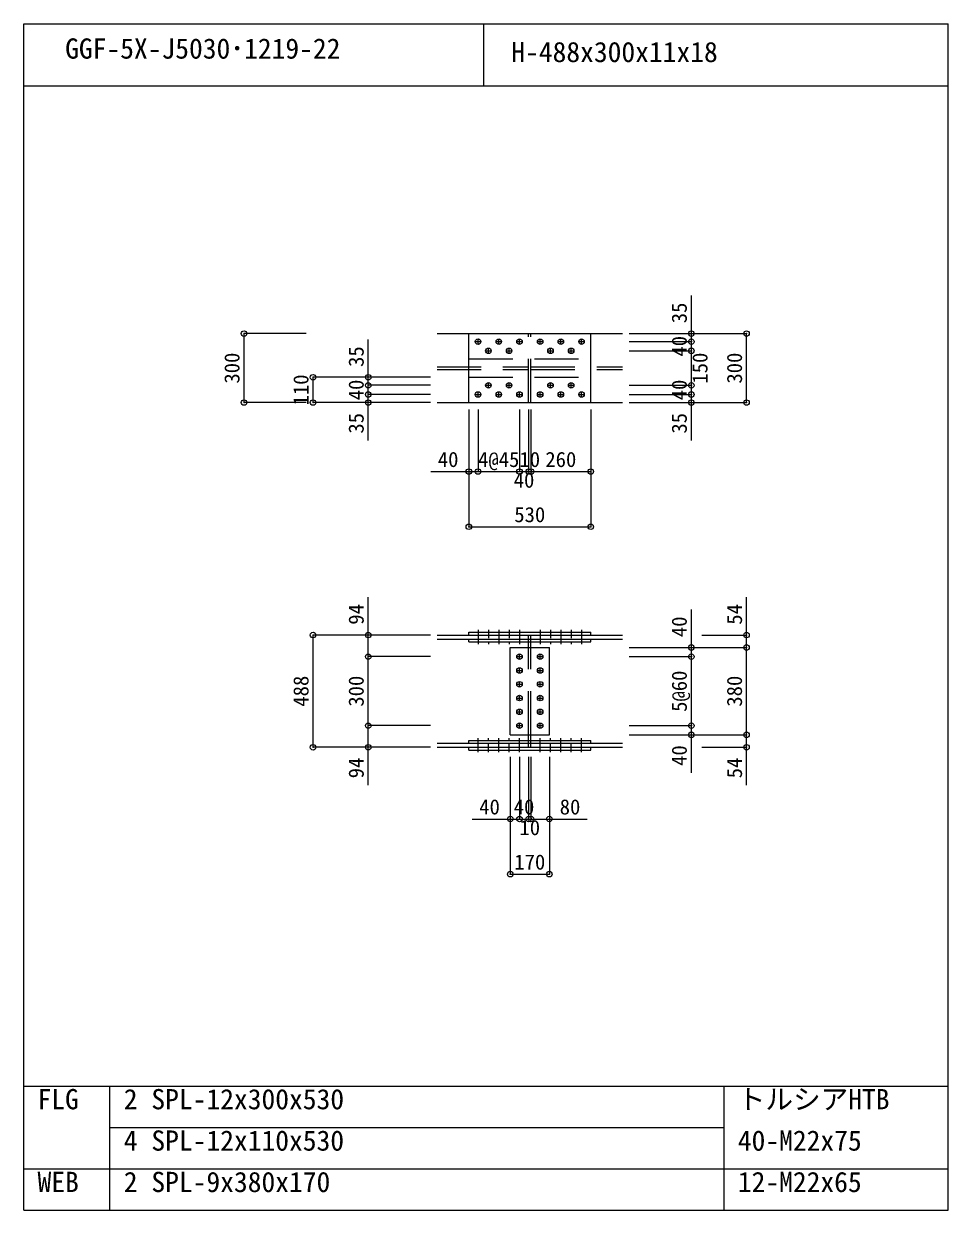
# Model space of a CAD drawing. Units: millimetres, scale not verified. Extents: x -8310 to 8310, y -4800 to 5700.
# Drawn here: x 4290 to 8310, y 540 to 5700 of the extents above; entities that cross this region are included whole.
import ezdxf
from ezdxf.enums import TextEntityAlignment as Align

# ---------------------------------------------------------------- set-up
doc = ezdxf.new("R2010")
doc.units = ezdxf.units.MM
doc.header["$LTSCALE"] = 30
doc.header["$PDMODE"] = 32
doc.header["$PDSIZE"] = 24
doc.linetypes.add('DASHED1', pattern=[1.8, 1.2, -0.6])
doc.linetypes.add('USER2', pattern=[9.525, 6.35, -3.175])
doc.layers.add('0-0', color=7, linetype='Continuous')
doc.layers.add('0-2', color=7, linetype='Continuous')
for name, color, linetype, lineweight in [('0-1', 7, 'Continuous', 18), ('0-5', 7, 'Continuous', 18), ('0-6', 7, 'USER2', 18), ('0-8', 7, 'Continuous', 18), ('0-9', 7, 'Continuous', 18), ('0-A', 7, 'Continuous', 18), ('0-B', 7, 'Continuous', 18)]:
    doc.layers.add(name, color=color, linetype=linetype, lineweight=lineweight)
doc.styles.add('ＭＳ ゴシック', font='')
doc.styles.get('ＭＳ ゴシック').set_extended_font_data('MS Gothic')

msp = doc.modelspace()

# ---------------------------------------------------------------- linework, layer by layer
at = {"layer": '0-0'}
for p in [(5248, 4352.5), (7193, 4352.5), (7433, 4352.5), (7193, 4317.5), (7193, 4277.5), (5548, 4162.5), (5788, 4162.5), (5788, 4127.5), (7193, 4127.5), (5788, 4087.5), (7193, 4087.5), (5248, 4052.5), (5548, 4052.5), (5788, 4052.5), (7193, 4052.5), (7433, 4052.5), (6225.5, 3752.5), (6265.5, 3752.5), (6445.5, 3752.5), (6485.5, 3752.5), (6495.5, 3752.5), (6755.5, 3752.5), (6225.5, 3512.5), (6755.5, 3512.5), (5548, 3041.5), (5788, 3041.5), (7433, 3041.5), (7193, 2987.5), (7433, 2987.5), (5788, 2947.5), (7193, 2947.5), (5788, 2647.5), (7193, 2647.5), (7193, 2607.5), (7433, 2607.5), (5548, 2553.5), (5788, 2553.5), (7433, 2553.5), (6405.5, 2241.5), (6445.5, 2241.5), (6485.5, 2241.5), (6495.5, 2241.5), (6575.5, 2241.5), (6405.5, 2001.5), (6575.5, 2001.5)]:
    msp.add_point(p, dxfattribs=at)
at = {"layer": '0-1'}
for p, q in [((4290, 540), (4290, 5700)), ((4290, 5700), (8310, 5700)), ((6290, 5430), (6290, 5700)), ((8310, 540), (8310, 5700)), ((4290, 5430), (8310, 5430)), ((4290, 1080), (8310, 1080)), ((4665, 540), (4665, 1080)), ((7335, 540), (7335, 1080)), ((4665, 900), (7335, 900)), ((4290, 720), (8310, 720)), ((4290, 540), (8310, 540))]:
    msp.add_line(p, q, dxfattribs=at)
at = {"layer": '0-5'}
for p, q in [((6088, 4352.5), (6485.5, 4352.5)), ((6225.5, 4352.5), (6755.5, 4352.5)), ((6225.5, 4052.5), (6225.5, 4352.5)), ((6495.5, 4352.5), (6893, 4352.5)), ((6088, 4052.5), (6485.5, 4052.5)), ((6495.5, 4052.5), (6893, 4052.5)), ((6225.5, 3053.5), (6755.5, 3053.5)), ((6225.5, 3041.5), (6225.5, 3053.5)), ((6088, 3041.5), (6485.5, 3041.5)), ((6225.5, 3023.5), (6755.5, 3023.5)), ((6225.5, 3011.5), (6225.5, 3023.5)), ((6485.5, 2987.5), (6485.5, 3011.5)), ((6495.5, 3041.5), (6893, 3041.5)), ((6495.5, 3023.5), (6495.5, 3041.5)), ((6495.5, 3023.5), (6893, 3023.5)), ((6495.5, 2987.5), (6495.5, 3011.5)), ((6405.5, 2987.5), (6575.5, 2987.5)), ((6405.5, 2607.5), (6405.5, 2987.5)), ((6225.5, 2583.5), (6485.5, 2583.5)), ((6225.5, 2571.5), (6225.5, 2583.5)), ((6485.5, 2583.5), (6485.5, 2607.5)), ((6485.5, 2583.5), (6755.5, 2583.5)), ((6495.5, 2583.5), (6495.5, 2607.5)), ((6755.5, 2571.5), (6755.5, 2583.5)), ((6088, 2571.5), (6485.5, 2571.5)), ((6225.5, 2571.5), (6485.5, 2571.5)), ((6225.5, 2553.5), (6485.5, 2553.5)), ((6225.5, 2541.5), (6225.5, 2553.5)), ((6225.5, 2541.5), (6485.5, 2541.5)), ((6485.5, 2571.5), (6755.5, 2571.5)), ((6485.5, 2553.5), (6755.5, 2553.5)), ((6485.5, 2541.5), (6755.5, 2541.5)), ((6495.5, 2553.5), (6893, 2553.5)), ((6755.5, 2541.5), (6755.5, 2553.5))]:
    msp.add_line(p, q, dxfattribs=at)
for points in [[(6225.5, 4052.5), (6755.5, 4052.5), (6755.5, 4352.5)], [(6225.5, 3041.5), (6755.5, 3041.5), (6755.5, 3053.5)], [(6088, 3023.5), (6485.5, 3023.5), (6485.5, 3041.5)], [(6225.5, 3011.5), (6755.5, 3011.5), (6755.5, 3023.5)], [(6405.5, 2607.5), (6575.5, 2607.5), (6575.5, 2987.5)], [(6088, 2553.5), (6485.5, 2553.5), (6485.5, 2571.5)], [(6495.5, 2553.5), (6495.5, 2571.5), (6893, 2571.5)]]:
    msp.add_lwpolyline(points, dxfattribs=at)
at = {"layer": '0-6'}
for p, q in [((6225.5, 4352.5), (6755.5, 4352.5)), ((6485.5, 4052.5), (6485.5, 4352.5)), ((6495.5, 4052.5), (6495.5, 4352.5)), ((6225.5, 4242.5), (6755.5, 4242.5)), ((6088, 4208), (6485.5, 4208)), ((6088, 4197), (6485.5, 4197)), ((6495.5, 4208), (6893, 4208)), ((6495.5, 4197), (6893, 4197)), ((6225.5, 4162.5), (6755.5, 4162.5)), ((6225.5, 4052.5), (6755.5, 4052.5)), ((6485.5, 3011.5), (6485.5, 3023.5)), ((6495.5, 3011.5), (6495.5, 3023.5)), ((6485.5, 2607.5), (6485.5, 2987.5)), ((6495.5, 2607.5), (6495.5, 2987.5)), ((6485.5, 2571.5), (6485.5, 2583.5)), ((6495.5, 2571.5), (6495.5, 2583.5))]:
    msp.add_line(p, q, dxfattribs=at)
at = {"layer": '0-8'}
for p, q in [((6254.5, 4317.5), (6276.5, 4317.5)), ((6265.5, 4306.5), (6265.5, 4328.5)), ((6310.5, 4266.5), (6310.5, 4288.5)), ((6344.5, 4317.5), (6366.5, 4317.5)), ((6355.5, 4306.5), (6355.5, 4328.5)), ((6400.5, 4266.5), (6400.5, 4288.5)), ((6434.5, 4317.5), (6456.5, 4317.5)), ((6445.5, 4306.5), (6445.5, 4328.5)), ((6524.5, 4317.5), (6546.5, 4317.5)), ((6535.5, 4306.5), (6535.5, 4328.5)), ((6580.5, 4266.5), (6580.5, 4288.5)), ((6614.5, 4317.5), (6636.5, 4317.5)), ((6625.5, 4306.5), (6625.5, 4328.5)), ((6670.5, 4266.5), (6670.5, 4288.5)), ((6704.5, 4317.5), (6726.5, 4317.5)), ((6715.5, 4306.5), (6715.5, 4328.5)), ((6299.5, 4277.5), (6321.5, 4277.5)), ((6389.5, 4277.5), (6411.5, 4277.5)), ((6569.5, 4277.5), (6591.5, 4277.5)), ((6659.5, 4277.5), (6681.5, 4277.5)), ((6310.5, 4116.5), (6310.5, 4138.5)), ((6400.5, 4116.5), (6400.5, 4138.5)), ((6580.5, 4116.5), (6580.5, 4138.5)), ((6670.5, 4116.5), (6670.5, 4138.5)), ((6254.5, 4087.5), (6276.5, 4087.5)), ((6265.5, 4076.5), (6265.5, 4098.5)), ((6299.5, 4127.5), (6321.5, 4127.5)), ((6344.5, 4087.5), (6366.5, 4087.5)), ((6355.5, 4076.5), (6355.5, 4098.5)), ((6389.5, 4127.5), (6411.5, 4127.5)), ((6434.5, 4087.5), (6456.5, 4087.5)), ((6445.5, 4076.5), (6445.5, 4098.5)), ((6524.5, 4087.5), (6546.5, 4087.5)), ((6535.5, 4076.5), (6535.5, 4098.5)), ((6569.5, 4127.5), (6591.5, 4127.5)), ((6614.5, 4087.5), (6636.5, 4087.5)), ((6625.5, 4076.5), (6625.5, 4098.5)), ((6659.5, 4127.5), (6681.5, 4127.5)), ((6704.5, 4087.5), (6726.5, 4087.5)), ((6715.5, 4076.5), (6715.5, 4098.5)), ((6434.5, 2947.5), (6456.5, 2947.5)), ((6445.5, 2936.5), (6445.5, 2958.5)), ((6524.5, 2947.5), (6546.5, 2947.5)), ((6535.5, 2936.5), (6535.5, 2958.5)), ((6445.5, 2876.5), (6445.5, 2898.5)), ((6535.5, 2876.5), (6535.5, 2898.5)), ((6434.5, 2887.5), (6456.5, 2887.5)), ((6445.5, 2816.5), (6445.5, 2838.5)), ((6524.5, 2887.5), (6546.5, 2887.5)), ((6535.5, 2816.5), (6535.5, 2838.5)), ((6434.5, 2827.5), (6456.5, 2827.5)), ((6524.5, 2827.5), (6546.5, 2827.5)), ((6434.5, 2767.5), (6456.5, 2767.5)), ((6445.5, 2756.5), (6445.5, 2778.5)), ((6524.5, 2767.5), (6546.5, 2767.5)), ((6535.5, 2756.5), (6535.5, 2778.5)), ((6434.5, 2707.5), (6456.5, 2707.5)), ((6445.5, 2696.5), (6445.5, 2718.5)), ((6524.5, 2707.5), (6546.5, 2707.5)), ((6535.5, 2696.5), (6535.5, 2718.5)), ((6434.5, 2647.5), (6456.5, 2647.5)), ((6445.5, 2636.5), (6445.5, 2658.5)), ((6524.5, 2647.5), (6546.5, 2647.5)), ((6535.5, 2636.5), (6535.5, 2658.5))]:
    msp.add_line(p, q, dxfattribs=at)
at = {"layer": '0-9'}
for p, q in [((6265.5, 3063.5), (6265.5, 3001.5)), ((6355.5, 3063.5), (6355.5, 3001.5)), ((6445.5, 3063.5), (6445.5, 3001.5)), ((6535.5, 3063.5), (6535.5, 3001.5)), ((6625.5, 3063.5), (6625.5, 3001.5)), ((6715.5, 3063.5), (6715.5, 3001.5)), ((6265.5, 2531.5), (6265.5, 2593.5)), ((6355.5, 2531.5), (6355.5, 2593.5)), ((6445.5, 2531.5), (6445.5, 2593.5)), ((6535.5, 2531.5), (6535.5, 2593.5)), ((6625.5, 2531.5), (6625.5, 2593.5)), ((6715.5, 2531.5), (6715.5, 2593.5))]:
    msp.add_line(p, q, dxfattribs=at)
at = {"layer": '0-9', "linetype": 'DASHED1'}
for p, q in [((6310.5, 3063.5), (6310.5, 3001.5)), ((6400.5, 3063.5), (6400.5, 3001.5)), ((6580.5, 3063.5), (6580.5, 3001.5)), ((6670.5, 3063.5), (6670.5, 3001.5)), ((6310.5, 2531.5), (6310.5, 2593.5)), ((6400.5, 2531.5), (6400.5, 2593.5)), ((6580.5, 2531.5), (6580.5, 2593.5)), ((6670.5, 2531.5), (6670.5, 2593.5))]:
    msp.add_line(p, q, dxfattribs=at)
at = {"layer": '0-A'}
for p, q in [((5518, 4352.5), (5248, 4352.5)), ((6923, 4352.5), (7193, 4352.5)), ((6923, 4352.5), (7433, 4352.5)), ((6923, 4317.5), (7193, 4317.5)), ((6923, 4277.5), (7193, 4277.5)), ((6058, 4162.5), (5548, 4162.5)), ((6058, 4162.5), (5788, 4162.5)), ((6058, 4127.5), (5788, 4127.5)), ((6058, 4087.5), (5788, 4087.5)), ((5788, 3887.5), (5788, 4087.5)), ((6923, 4127.5), (7193, 4127.5)), ((6923, 4087.5), (7193, 4087.5)), ((7193, 3887.5), (7193, 4087.5)), ((6058, 4052.5), (5788, 4052.5)), ((6923, 4052.5), (7193, 4052.5)), ((6225.5, 4022.5), (6225.5, 3752.5)), ((6225.5, 4022.5), (6225.5, 3512.5)), ((6265.5, 4022.5), (6265.5, 3752.5)), ((6265.5, 4022.5), (6265.5, 3752.5)), ((6445.5, 4022.5), (6445.5, 3752.5)), ((6445.5, 4022.5), (6445.5, 3752.5)), ((6485.5, 4022.5), (6485.5, 3752.5)), ((6485.5, 4022.5), (6485.5, 3752.5)), ((6495.5, 4022.5), (6495.5, 3752.5)), ((6495.5, 4022.5), (6495.5, 3752.5)), ((6755.5, 4022.5), (6755.5, 3752.5)), ((6755.5, 4022.5), (6755.5, 3512.5)), ((6060.5, 3752.5), (6265.5, 3752.5)), ((6265.5, 3752.5), (6445.5, 3752.5)), ((6445.5, 3752.5), (6485.5, 3752.5)), ((6485.5, 3752.5), (6495.5, 3752.5)), ((6495.5, 3752.5), (6755.5, 3752.5)), ((6225.5, 3512.5), (6755.5, 3512.5)), ((6058, 3041.5), (5548, 3041.5)), ((6058, 3041.5), (5788, 3041.5)), ((7237.96, 3041.5), (7433, 3041.5)), ((6058, 2947.5), (5788, 2947.5)), ((6923, 2987.5), (7193, 2987.5)), ((6923, 2987.5), (7433, 2987.5)), ((6923, 2947.5), (7193, 2947.5)), ((6058, 2647.5), (5788, 2647.5)), ((5788, 2388.5), (5788, 2647.5)), ((6923, 2647.5), (7193, 2647.5)), ((7193, 2442.5), (7193, 2647.5)), ((6923, 2607.5), (7193, 2607.5)), ((6923, 2607.5), (7433, 2607.5)), ((7433, 2388.5), (7433, 2607.5)), ((6058, 2553.5), (5788, 2553.5)), ((7237.96, 2553.5), (7433, 2553.5)), ((6405.5, 2511.5), (6405.5, 2241.5)), ((6405.5, 2511.5), (6405.5, 2001.5)), ((6445.5, 2511.5), (6445.5, 2241.5)), ((6445.5, 2511.5), (6445.5, 2241.5)), ((6485.5, 2511.5), (6485.5, 2241.5)), ((6485.5, 2511.5), (6485.5, 2241.5)), ((6495.5, 2511.5), (6495.5, 2241.5)), ((6495.5, 2511.5), (6495.5, 2241.5)), ((6575.5, 2511.5), (6575.5, 2241.5)), ((6575.5, 2511.5), (6575.5, 2001.5)), ((6240.5, 2241.5), (6445.5, 2241.5)), ((6445.5, 2241.5), (6485.5, 2241.5)), ((6485.5, 2241.5), (6495.5, 2241.5)), ((6495.5, 2241.5), (6740.5, 2241.5)), ((6405.5, 2001.5), (6575.5, 2001.5))]:
    msp.add_line(p, q, dxfattribs=at)
for points in [[(6923, 4317.5), (7193, 4317.5), (7193, 4517.5)], [(5518, 4052.5), (5248, 4052.5), (5248, 4352.5)], [(6923, 4052.5), (7433, 4052.5), (7433, 4352.5)], [(6058, 4127.5), (5788, 4127.5), (5788, 4327.5)], [(6923, 4277.5), (7193, 4277.5), (7193, 4317.5)], [(6923, 4127.5), (7193, 4127.5), (7193, 4277.5)], [(6058, 4052.5), (5548, 4052.5), (5548, 4162.5)], [(6058, 4087.5), (5788, 4087.5), (5788, 4127.5)], [(6923, 4087.5), (7193, 4087.5), (7193, 4127.5)], [(6058, 2947.5), (5788, 2947.5), (5788, 3206.5)], [(6923, 2987.5), (7433, 2987.5), (7433, 3206.5)], [(6923, 2947.5), (7193, 2947.5), (7193, 3152.5)], [(6058, 2553.5), (5548, 2553.5), (5548, 3041.5)], [(6058, 2647.5), (5788, 2647.5), (5788, 2947.5)], [(6923, 2607.5), (7433, 2607.5), (7433, 2987.5)], [(6923, 2647.5), (7193, 2647.5), (7193, 2947.5)]]:
    msp.add_lwpolyline(points, dxfattribs=at)
at = {"layer": '0-B'}
for centre in [(6265.5, 4317.5), (6310.5, 4277.5), (6355.5, 4317.5), (6400.5, 4277.5), (6445.5, 4317.5), (6535.5, 4317.5), (6580.5, 4277.5), (6625.5, 4317.5), (6670.5, 4277.5), (6715.5, 4317.5), (6310.5, 4127.5), (6400.5, 4127.5), (6580.5, 4127.5), (6670.5, 4127.5), (6265.5, 4087.5), (6355.5, 4087.5), (6445.5, 4087.5), (6535.5, 4087.5), (6625.5, 4087.5), (6715.5, 4087.5), (6445.5, 2947.5), (6535.5, 2947.5), (6445.5, 2887.5), (6535.5, 2887.5), (6445.5, 2827.5), (6535.5, 2827.5), (6445.5, 2767.5), (6535.5, 2767.5), (6445.5, 2707.5), (6535.5, 2707.5), (6445.5, 2647.5), (6535.5, 2647.5)]:
    msp.add_circle(centre, 12, dxfattribs=at)

# ---------------------------------------------------------------- texts
at = {"layer": '0-2', "style": 'ＭＳ ゴシック'}
for s, p in [('GGF-5X-J5030･1219-22', (4470, 5521.8)), ('H-488x300x11x18', (6410, 5506.8)), ('FLG', (4350, 952.8)), ('2', (4725, 952.8)), ('SPL-12x300x530', (4845, 952.8)), ('トルシアHTB', (7395, 952.8)), ('4', (4725, 772.8)), ('SPL-12x110x530', (4845, 772.8)), ('40-M22x75', (7395, 772.8)), ('WEB', (4350, 592.8)), ('2', (4725, 592.8)), ('SPL-9x380x170', (4845, 592.8)), ('12-M22x65', (7395, 592.8))]:
    msp.add_text(s, height=87.98, dxfattribs=at).set_placement(p, align=Align.BOTTOM_LEFT)
at = {"layer": '0-A', "style": 'ＭＳ ゴシック'}
for s, p in [('35', (7193, 4397.5)), ('40', (7193, 4252.5)), ('35', (5788, 4207.5)), ('300', (5248, 4135)), ('150', (7283, 4135)), ('300', (7433, 4135)), ('110', (5548, 4040)), ('40', (5788, 4062.5)), ('40', (7193, 4062.5)), ('35', (5788, 3917.5)), ('35', (7193, 3917.5)), ('94', (5788, 3086.5)), ('54', (7433, 3086.5)), ('40', (7193, 3032.5)), ('488', (5548, 2730)), ('300', (5788, 2730)), ('5@60', (7193, 2707.5)), ('380', (7433, 2730)), ('40', (7193, 2472.5)), ('94', (5788, 2418.5)), ('54', (7433, 2418.5))]:
    msp.add_text(s, height=65.98, rotation=90, dxfattribs=at).set_placement(p, align=Align.BOTTOM_LEFT)
for s, p in [('40', (6090.5, 3752.5)), ('4@45', (6265.5, 3752.5)), ('10', (6445.5, 3752.5)), ('260', (6558, 3752.5)), ('40', (6420.5, 3662.5)), ('530', (6423, 3512.5)), ('40', (6270.5, 2241.5)), ('40', (6420.5, 2241.5)), ('80', (6620.5, 2241.5)), ('10', (6445.5, 2151.5)), ('170', (6423, 2001.5))]:
    msp.add_text(s, height=65.98, dxfattribs=at).set_placement(p, align=Align.BOTTOM_LEFT)

doc.saveas('drawing.dxf')
